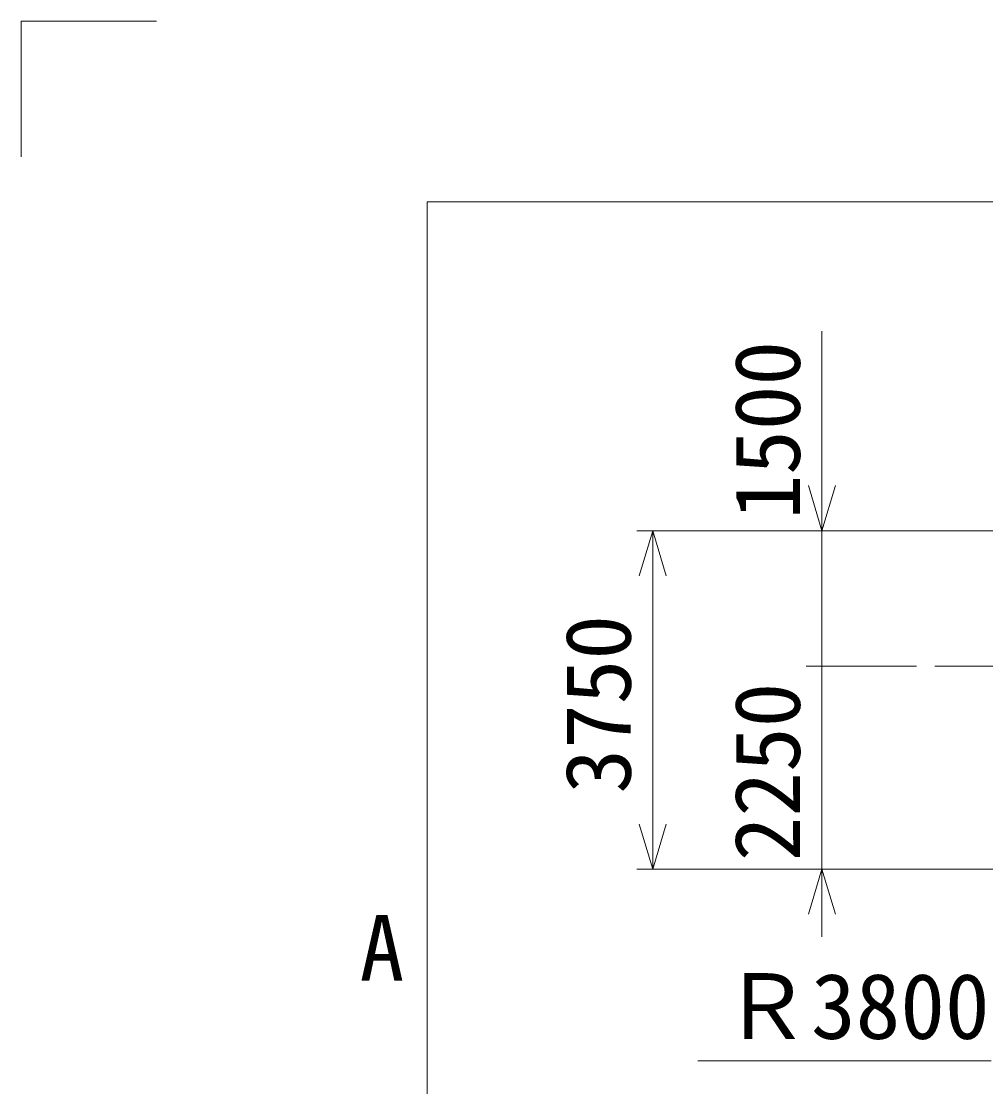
# Model space of a CAD drawing. Units: millimetres on the paper. Extents: x -210 to 210, y -146 to 148.
# Drawn here: x -208.12 to -165.36, y 99.28 to 146.5 of the extents above; entities that cross this region are included whole.
import ezdxf
from ezdxf.enums import TextEntityAlignment as Align

# ---------------------------------------------------------------- set-up
doc = ezdxf.new("R2010")
doc.units = ezdxf.units.MM
doc.linetypes.add('CHAIN2', pattern=[12, 9, -1, 1, -1])
doc.layers.add('1-1_MAIN0', color=3, linetype='Continuous', lineweight=18)
doc.layers.add('1-5_WAKU0', color=3, linetype='Continuous', lineweight=18)
doc.styles.add('ＭＳ ゴシック', font='')
doc.styles.get('ＭＳ ゴシック').set_extended_font_data('MS Gothic')

msp = doc.modelspace()

# ---------------------------------------------------------------- linework, layer by layer
at = {"layer": '1-1_MAIN0'}
for p, q in [((-172.621, 132.768), (-172.621, 117.918)), ((-164.886, 123.918), (-180.821, 123.918)), ((-180.121, 123.918), (-180.121, 108.918)), ((-164.886, 123.918), (-173.321, 123.918)), ((-168.421, 117.918), (-173.321, 117.918)), ((-168.421, 117.918), (-173.321, 117.918)), ((-172.621, 117.918), (-172.621, 105.918)), ((-156.903, 108.918), (-180.821, 108.918)), ((-156.903, 108.918), (-173.321, 108.918))]:
    msp.add_line(p, q, dxfattribs=at)
at = {"layer": '1-1_MAIN0', "linetype": 'CHAIN2'}
msp.add_line((-167.621, 117.918), (-145.121, 117.918), dxfattribs=at)
at = {"layer": '1-1_MAIN0', "color": 7}
msp.add_line((-165.121, 100.418), (-178.121, 100.418), dxfattribs=at)
at = {"layer": '1-1_MAIN0'}
for points in [[(-172.021, 125.918), (-172.621, 123.918), (-173.221, 125.918)], [(-179.521, 121.918), (-180.121, 123.918), (-180.721, 121.918)], [(-179.521, 110.918), (-180.121, 108.918), (-180.721, 110.918)], [(-172.021, 106.918), (-172.621, 108.918), (-173.221, 106.918)]]:
    msp.add_lwpolyline(points, dxfattribs=at)
at = {"layer": '1-5_WAKU0', "color": 2}
for p, q in [((-190.121, 138.5), (199.879, 138.5)), ((-190.121, -136.5), (-190.121, 138.5))]:
    msp.add_line(p, q, dxfattribs=at)
at = {"layer": '1-5_WAKU0'}
msp.add_lwpolyline([(-208.121, 140.5), (-208.121, 146.5), (-202.121, 146.5)], dxfattribs=at)

# ---------------------------------------------------------------- texts
at = {"layer": '1-1_MAIN0', "color": 7, "style": 'ＭＳ ゴシック'}
for s, p in [('1500', (-172.724, 124.418)), ('3750', (-180.224, 112.268)), ('2250', (-172.724, 109.268))]:
    msp.add_text(s, height=2.909, rotation=90, dxfattribs=at).set_placement(p, align=Align.BOTTOM_LEFT)
msp.add_text('Ｒ3800', height=2.909, dxfattribs=at).set_placement((-177.071, 100.521), align=Align.BOTTOM_LEFT)
at = {"layer": '1-5_WAKU0', "style": 'ＭＳ ゴシック'}
msp.add_text('A', height=2.909, dxfattribs=at).set_placement((-193.121, 103.103), align=Align.BOTTOM_LEFT)

doc.saveas('drawing.dxf')
